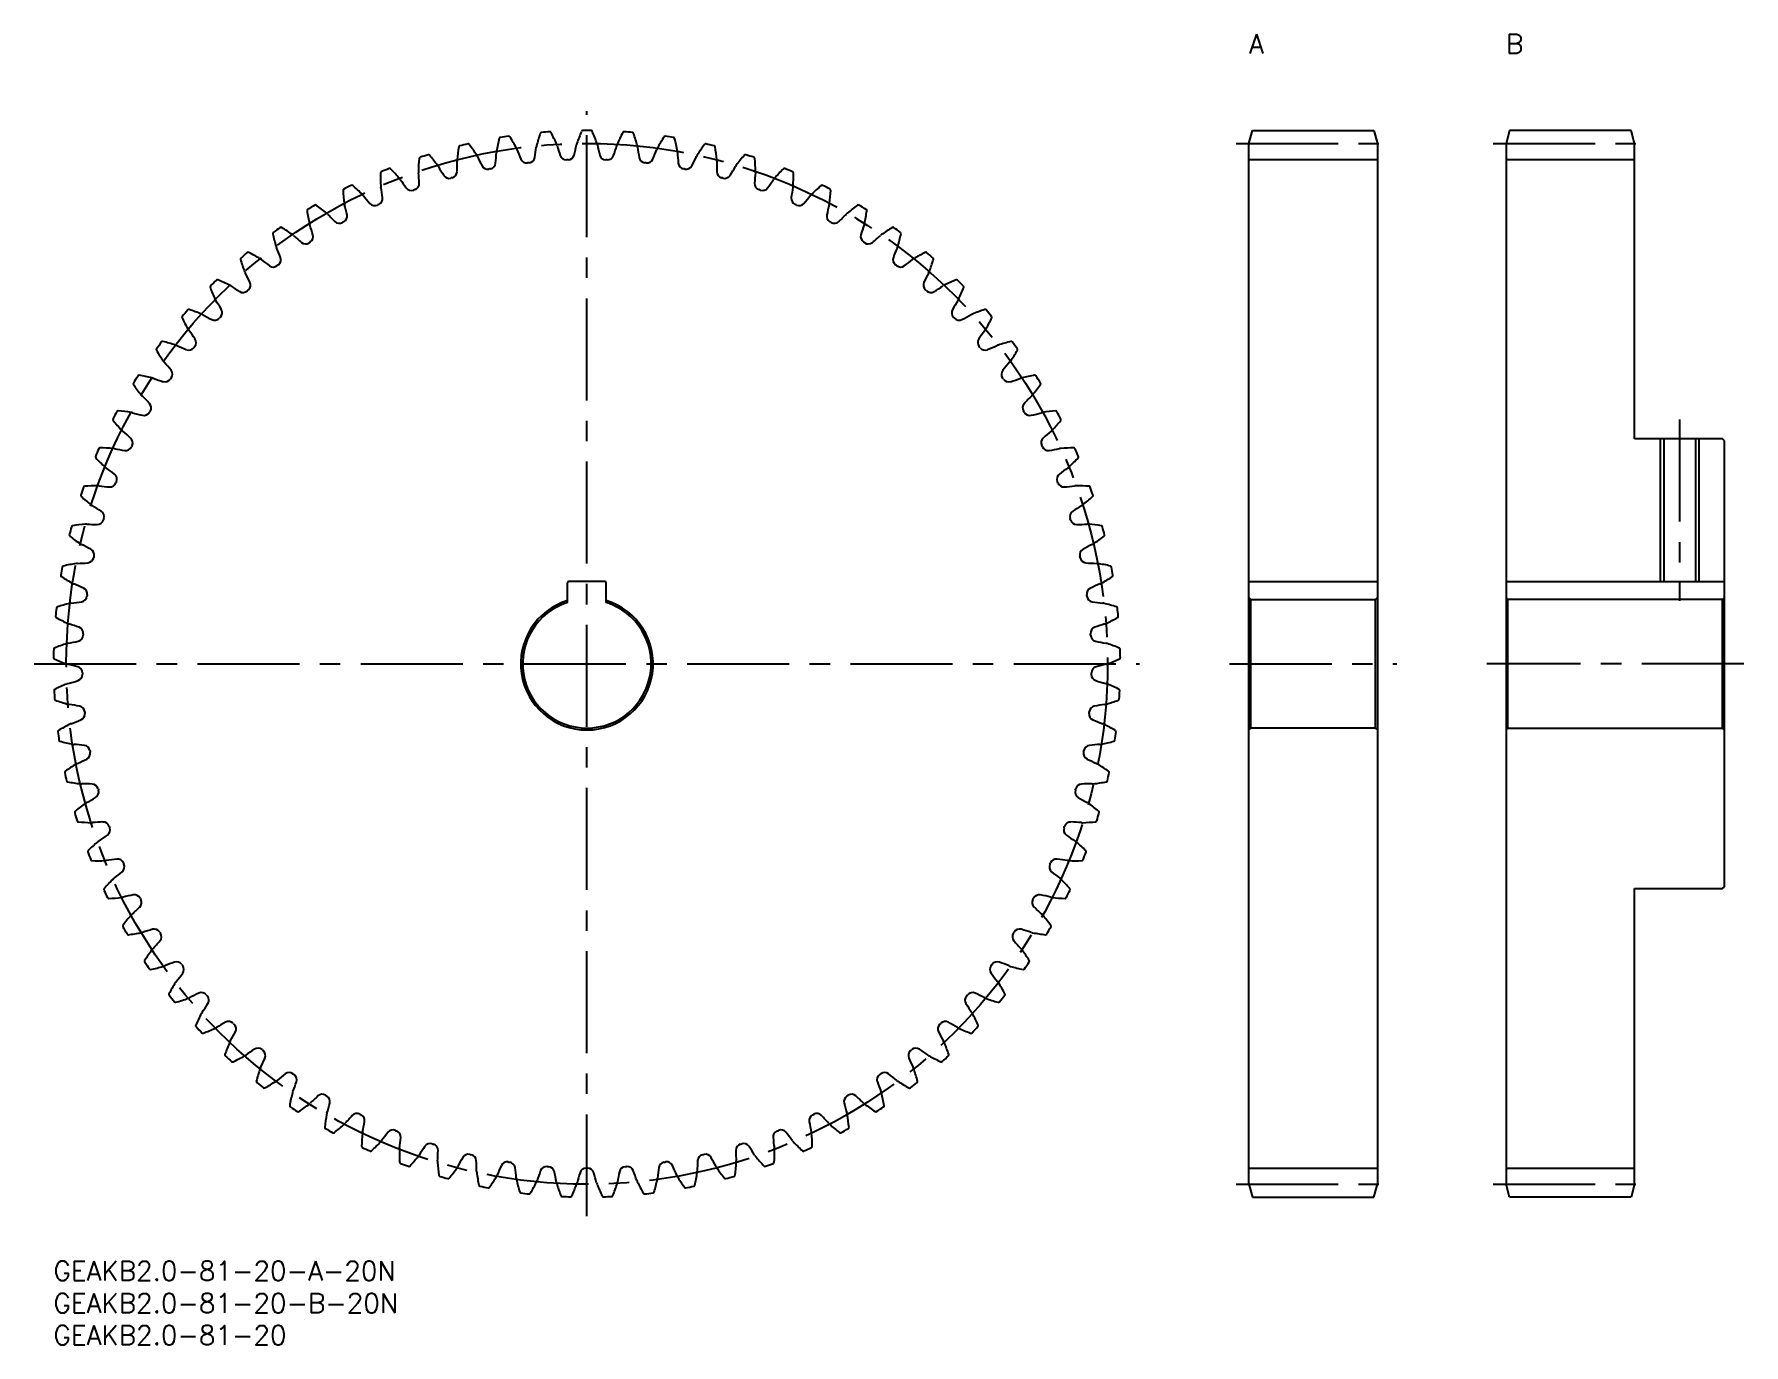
# Model space of a CAD drawing. Extents: x -3 to 263, y -13 to 191.
import ezdxf

# ---------------------------------------------------------------- set-up
doc = ezdxf.new("R2010")
doc.units = 0
doc.header["$LTSCALE"] = 0.5
doc.linetypes.add('CENTER', pattern=[50.8, 31.75, -6.35, 6.35, -6.35])
for name, color, linetype in [('MSM_CENTER', 1, 'CENTER'), ('MSM_CONTINUOUS', 7, 'CONTINUOUS'), ('MSM_NARROW', 5, 'CONTINUOUS'), ('MSM_PART_NUMBER', 7, 'CONTINUOUS')]:
    doc.layers.add(name, color=color, linetype=linetype)
doc.styles.get("Standard").update_dxf_attribs({"font": 'txt.shx', "height": 3, "bigfont": 'bigfont.shx'})

# ---------------------------------------------------------------- blocks, each defined once
blk = doc.blocks.new('*U3')
at = {"layer": 'MSM_PART_NUMBER'}
blk.add_text('GEAKB2.0-81-20-A-20N', height=3, dxfattribs=at).set_placement((0, -3))
blk = doc.blocks.new('*U4')
at = {"layer": 'MSM_PART_NUMBER'}
blk.add_text('GEAKB2.0-81-20-B-20N', height=3, dxfattribs=at).set_placement((0, -8))
blk = doc.blocks.new('*U5')
at = {"layer": 'MSM_PART_NUMBER'}
blk.add_text('GEAKB2.0-81-20', height=3, dxfattribs=at).set_placement((0, -13))
blk = doc.blocks.new('*U6')
at = {"layer": 'MSM_PART_NUMBER'}
blk.add_text('A', height=3, dxfattribs=at).set_placement((186, 188))
blk = doc.blocks.new('*U7')
at = {"layer": 'MSM_PART_NUMBER'}
blk.add_text('B', height=3, dxfattribs=at).set_placement((226, 188))

msp = doc.modelspace()

# ---------------------------------------------------------------- linework, layer by layer
at = {"layer": 'MSM_CENTER'}
for p, q in [((83, 7), (83, 179)), ((184, 174), (208, 174)), ((224, 174), (248, 174)), ((253, 131), (253, 102.8)), ((-3, 93), (169, 93)), ((183, 93), (209, 93)), ((263, 93), (223, 93)), ((184, 12), (208, 12)), ((224, 12), (248, 12))]:
    msp.add_line(p, q, dxfattribs=at)
msp.add_circle((83, 93), 81, dxfattribs=at)
at = {"layer": 'MSM_CONTINUOUS'}
for p, q in [((186, 174), (186.54, 176)), ((186.54, 176), (205.46, 176)), ((205.46, 176), (206, 174)), ((226.54, 176), (226, 174)), ((245.46, 176), (226.54, 176)), ((246, 174), (245.46, 176)), ((186, 12), (186, 174)), ((206, 174), (206, 12)), ((226, 174), (226, 12)), ((246, 128), (246, 174)), ((186, 171.5), (206, 171.5)), ((226, 171.5), (246, 171.5)), ((259.7, 128), (246, 128)), ((250.54, 128), (250.54, 105.8)), ((255.46, 128), (255.46, 105.8)), ((260, 127.7), (259.7, 128)), ((260, 58.3), (260, 127.7)), ((80, 102.54), (80, 105.6)), ((85.8, 105.8), (80.2, 105.8)), ((86, 102.54), (86, 105.6)), ((186, 105.8), (206, 105.8)), ((226, 105.8), (260, 105.8)), ((186.3, 103), (186, 103.3)), ((186.3, 103), (205.7, 103)), ((186.3, 83), (186.3, 103)), ((206, 103.3), (205.7, 103)), ((205.7, 83), (205.7, 103)), ((226, 103.3), (226.3, 103)), ((226.3, 83), (226.3, 103)), ((259.7, 103), (226.3, 103)), ((259.7, 103), (260, 103.3)), ((259.7, 83), (259.7, 103)), ((186, 82.7), (186.3, 83)), ((205.7, 83), (186.3, 83)), ((205.7, 83), (206, 82.7)), ((226.3, 83), (226, 82.7)), ((226.3, 83), (259.7, 83)), ((260, 82.7), (259.7, 83)), ((246, 58), (259.7, 58)), ((246, 12), (246, 58)), ((259.7, 58), (260, 58.3)), ((186, 14.5), (206, 14.5)), ((226, 14.5), (246, 14.5)), ((186, 12), (186.54, 10)), ((205.46, 10), (206, 12)), ((226.54, 10), (226, 12)), ((246, 12), (245.46, 10)), ((186.54, 10), (205.46, 10)), ((245.46, 10), (226.54, 10))]:
    msp.add_line(p, q, dxfattribs=at)
for centre, radius, start, end in [((101.3, 166.88), 27, 161.2543, 165.5556), ((75.93, 175.5), 0.2, 94.9007, 161.2543), ((83, 93), 83, 93.9882, 94.9007), ((77.24, 175.6), 0.2, 27.6346, 93.9882), ((53.5, 163.17), 27, 23.3333, 27.6346), ((106.98, 165.24), 27, 156.8098, 161.1111), ((82.34, 175.8), 0.2, 90.4562, 156.8098), ((83, 93), 83, 89.5438, 90.4562), ((83.66, 175.8), 0.2, 23.1902, 89.5438), ((59.02, 165.24), 27, 18.8889, 23.1902), ((112.5, 163.17), 27, 152.3654, 156.6667), ((88.76, 175.6), 0.2, 86.0113, 152.3654), ((83, 93), 83, 85.0993, 86.0118), ((90.07, 175.5), 0.2, 18.7457, 85.0993), ((64.7, 166.88), 27, 14.4444, 18.7457), ((89.67, 168.83), 27, 170.1432, 174.4444), ((63.26, 173.41), 0.2, 103.7901, 170.1432), ((83, 93), 83, 102.8771, 103.7896), ((64.55, 173.72), 0.2, 36.5235, 102.8771), ((43.01, 157.77), 27, 32.2222, 36.5235), ((95.52, 168.08), 27, 165.6987, 170), ((69.55, 174.7), 0.2, 99.3456, 165.6987), ((83, 93), 83, 98.4326, 99.3451), ((70.86, 174.9), 0.2, 32.0792, 98.4326), ((48.15, 160.67), 27, 27.7778, 32.0791), ((70.57, 172.48), 1.66, 20.5838, 27.7778), ((102.45, 184.46), 32.4, 200.5856, 203.475), ((42.98, 177.51), 32.4, 349.8583, 352.7478), ((76.77, 173.21), 1.66, 165.5556, 172.7496), ((76.77, 173.21), 1.66, 16.1393, 23.3333), ((109.48, 182.67), 32.4, 196.1411, 199.0305), ((49.65, 180.35), 32.4, 345.4139, 348.3033), ((83, 173.45), 1.66, 161.1111, 168.3051), ((83, 173.45), 1.66, 11.6949, 18.8889), ((116.35, 180.35), 32.4, 191.6967, 194.5861), ((56.52, 182.67), 32.4, 340.9695, 343.8589), ((89.23, 173.21), 1.66, 156.6667, 163.8607), ((89.23, 173.21), 1.66, 7.2504, 14.4444), ((123.02, 177.51), 32.4, 187.2522, 190.1417), ((63.55, 184.46), 32.4, 336.525, 339.4144), ((95.43, 172.48), 1.66, 152.2222, 159.4162), ((117.85, 160.67), 27, 147.9209, 152.2222), ((95.14, 174.9), 0.2, 81.5669, 147.9209), ((83, 93), 83, 80.6549, 81.5674), ((96.45, 174.7), 0.2, 14.3013, 80.6549), ((70.48, 168.08), 27, 10, 14.3013), ((122.99, 157.77), 27, 143.4765, 147.7778), ((101.45, 173.72), 0.2, 77.1229, 143.4765), ((83, 93), 83, 76.2104, 77.1229), ((102.74, 173.41), 0.2, 9.8568, 76.2104), ((76.33, 168.83), 27, 5.5556, 9.8568), ((83.77, 169.11), 27, 174.5876, 178.8889), ((57.09, 171.64), 0.2, 108.2345, 174.5876), ((83, 93), 83, 107.3215, 108.234), ((58.35, 172.04), 0.2, 40.968, 107.3215), ((38.11, 154.47), 27, 36.6667, 40.968), ((58.44, 169.61), 1.66, 29.4727, 36.6667), ((88.09, 186.36), 32.4, 209.4744, 212.3639), ((64.45, 171.28), 1.66, 174.4444, 181.6385), ((30.4, 170.31), 32.4, 358.7472, 1.6367), ((64.45, 171.28), 1.66, 25.0282, 32.2222), ((95.31, 185.69), 32.4, 205.03, 207.9194), ((67.56, 170.99), 1, 207.9194, 281.1961), ((67.8, 171.03), 1, 281.0262, 354.3028), ((36.55, 174.15), 32.4, 354.3028, 357.1922), ((70.57, 172.48), 1.66, 170, 177.194), ((73.65, 171.95), 1, 203.475, 276.7516), ((83, 93), 78.5, 96.5817, 96.7516), ((73.89, 171.98), 1, 276.5817, 349.8583), ((79.8, 172.44), 1, 199.0305, 272.3072), ((83, 93), 78.5, 92.1373, 92.3072), ((80.04, 172.44), 1, 272.1373, 345.4139), ((85.96, 172.44), 1, 194.5861, 267.8627), ((83, 93), 78.5, 87.6928, 87.8627), ((86.2, 172.44), 1, 267.6928, 340.9695), ((92.11, 171.98), 1, 190.1417, 263.4183), ((83, 93), 78.5, 83.2484, 83.4183), ((92.35, 171.95), 1, 263.2483, 336.525), ((95.43, 172.48), 1.66, 2.806, 10), ((129.45, 174.15), 32.4, 182.8078, 185.6972), ((98.2, 171.03), 1, 185.6972, 258.9738), ((98.44, 170.99), 1, 258.8039, 332.0806), ((70.69, 185.69), 32.4, 332.0806, 334.97), ((101.55, 171.28), 1.66, 147.7778, 154.9718), ((101.55, 171.28), 1.66, 358.3615, 5.5556), ((135.6, 170.31), 32.4, 178.3633, 181.2528), ((77.91, 186.36), 32.4, 327.6361, 330.5256), ((107.56, 169.61), 1.66, 143.3333, 150.5273), ((127.89, 154.47), 27, 139.032, 143.3333), ((107.65, 172.04), 0.2, 72.678, 139.032), ((83, 93), 83, 71.766, 72.6785), ((108.91, 171.64), 0.2, 5.4124, 71.766), ((82.23, 169.11), 27, 1.1111, 5.4124), ((77.87, 168.95), 27, 179.032, 183.3333), ((51.08, 169.4), 0.2, 112.6789, 179.032), ((83, 93), 83, 111.766, 112.6785), ((52.3, 169.9), 0.2, 45.4124, 111.766), ((33.48, 150.81), 27, 41.1111, 45.4124), ((52.57, 167.47), 1.66, 33.9171, 41.1111), ((80.84, 186.48), 32.4, 213.9189, 216.8083), ((55.92, 167.75), 1, 289.915, 3.1917), ((58.44, 169.61), 1.66, 178.8889, 186.0829), ((24.57, 166), 32.4, 3.1917, 6.0811), ((61.57, 169.56), 1, 212.3639, 285.6405), ((83, 93), 78.5, 105.4706, 105.6405), ((61.79, 169.62), 1, 285.4706, 358.7472), ((83, 93), 78.5, 101.0262, 101.1961), ((83, 93), 78.5, 78.8039, 78.9738), ((104.21, 169.62), 1, 181.2528, 254.5294), ((83, 93), 78.5, 74.3595, 74.5294), ((104.43, 169.56), 1, 254.3594, 327.6361), ((141.43, 166), 32.4, 173.9189, 176.8083), ((110.08, 167.75), 1, 176.8083, 250.085), ((107.56, 169.61), 1.66, 353.9171, 1.1111), ((85.16, 186.48), 32.4, 323.1917, 326.0811), ((113.43, 167.47), 1.66, 138.8889, 146.0829), ((132.52, 150.81), 27, 134.5876, 138.8889), ((113.7, 169.9), 0.2, 68.234, 134.5876), ((83, 93), 83, 67.3215, 68.234), ((114.92, 169.4), 0.2, 0.968, 67.3215), ((88.13, 168.95), 27, 356.6667, 0.968), ((45.25, 166.69), 0.2, 117.1234, 183.4765), ((72, 168.32), 27, 183.4765, 187.7778), ((83, 93), 83, 116.2104, 117.1229), ((46.43, 167.29), 0.2, 49.8568, 116.2104), ((29.15, 146.8), 27, 45.5556, 49.8568), ((46.9, 164.89), 1.66, 38.3615, 45.5556), ((73.6, 186.03), 32.4, 218.3633, 221.2528), ((50.21, 165.42), 1, 294.3595, 7.6361), ((52.57, 167.47), 1.66, 183.3333, 190.5273), ((19.09, 161.25), 32.4, 7.6361, 10.5256), ((55.7, 167.67), 1, 216.8083, 290.085), ((83, 93), 78.5, 109.915, 110.085), ((83, 93), 78.5, 69.915, 70.085), ((110.3, 167.67), 1, 249.915, 323.1917), ((115.79, 165.42), 1, 172.3639, 245.6405), ((146.91, 161.25), 32.4, 169.4744, 172.3639), ((113.43, 167.47), 1.66, 349.4727, 356.6667), ((92.4, 186.03), 32.4, 318.7472, 321.6367), ((119.1, 164.89), 1.66, 134.4444, 141.6385), ((136.85, 146.8), 27, 130.1432, 134.4444), ((119.57, 167.29), 0.2, 63.7901, 130.1432), ((83, 93), 83, 62.8771, 63.7896), ((94, 168.32), 27, 352.2222, 356.5235), ((120.75, 166.69), 0.2, 356.5235, 62.8771), ((39.65, 163.55), 0.2, 121.5674, 187.9209), ((66.2, 167.24), 27, 187.9209, 192.2222), ((83, 93), 83, 120.6549, 121.5674), ((40.78, 164.23), 0.2, 54.3013, 120.6549), ((25.14, 142.46), 27, 50, 54.3013), ((41.43, 161.88), 1.66, 42.806, 50), ((66.42, 185.02), 32.4, 222.8078, 225.6972), ((44.7, 162.66), 1, 298.8039, 12.0806), ((46.9, 164.89), 1.66, 187.7778, 194.9718), ((13.99, 156.09), 32.4, 12.0806, 14.97), ((49.99, 165.32), 1, 221.2528, 294.5294), ((83, 93), 78.5, 114.3595, 114.5294), ((83, 93), 78.5, 65.4706, 65.6405), ((116.01, 165.32), 1, 245.4706, 318.7472), ((121.3, 162.66), 1, 167.9194, 241.1961), ((152.01, 156.09), 32.4, 165.03, 167.9194), ((119.1, 164.89), 1.66, 345.0282, 352.2222), ((99.58, 185.02), 32.4, 314.3028, 317.1922), ((124.57, 161.88), 1.66, 130, 137.194), ((140.86, 142.46), 27, 125.6987, 130), ((125.22, 164.23), 0.2, 59.3451, 125.6987), ((83, 93), 83, 58.4326, 59.3451), ((99.8, 167.24), 27, 347.7778, 352.0791), ((126.35, 163.55), 0.2, 352.0791, 58.4326), ((34.32, 159.98), 0.2, 126.0118, 192.3654), ((60.5, 165.72), 27, 192.3654, 196.6667), ((83, 93), 83, 125.0993, 126.0118), ((35.39, 160.74), 0.2, 58.7457, 125.0993), ((21.49, 137.83), 27, 54.4444, 58.7457), ((36.22, 158.45), 1.66, 47.2504, 54.4444), ((59.34, 183.46), 32.4, 227.2522, 230.1417), ((41.43, 161.88), 1.66, 192.2222, 199.4162), ((9.31, 150.55), 32.4, 16.525, 19.4144), ((39.41, 159.49), 1, 303.2484, 16.525), ((44.49, 162.55), 1, 225.6972, 298.9738), ((83, 93), 78.5, 118.8039, 118.9738), ((83, 93), 78.5, 61.0262, 61.1961), ((121.51, 162.55), 1, 241.0261, 314.3028), ((126.59, 159.49), 1, 163.475, 236.7516), ((156.69, 150.55), 32.4, 160.5856, 163.475), ((124.57, 161.88), 1.66, 340.5838, 347.7778), ((106.66, 183.46), 32.4, 309.8583, 312.7478), ((129.78, 158.45), 1.66, 125.5556, 132.7496), ((144.51, 137.83), 27, 121.2543, 125.5556), ((130.61, 160.74), 0.2, 54.9007, 121.2543), ((83, 93), 83, 53.9882, 54.9007), ((105.5, 165.72), 27, 343.3333, 347.6346), ((131.68, 159.98), 0.2, 347.6346, 53.9882), ((83, 93), 83, 129.5438, 130.4563), ((30.28, 156.85), 0.2, 63.1902, 129.5438), ((18.2, 132.93), 27, 58.8889, 63.1902), ((36.22, 158.45), 1.66, 196.6667, 203.8607), ((5.07, 144.67), 32.4, 20.9695, 23.8589), ((39.22, 159.36), 1, 230.1417, 303.4183), ((83, 93), 78.5, 123.2484, 123.4183), ((83, 93), 78.5, 56.5817, 56.7516), ((126.78, 159.36), 1, 236.5817, 309.8583), ((160.93, 144.67), 32.4, 156.1411, 159.0305), ((129.78, 158.45), 1.66, 336.1393, 343.3333), ((147.8, 132.93), 27, 116.8098, 121.1111), ((135.72, 156.85), 0.2, 50.4562, 116.8098), ((83, 93), 83, 49.5438, 50.4562), ((29.27, 156), 0.2, 130.4567, 196.8098), ((54.93, 163.75), 27, 196.8098, 201.1111), ((31.29, 154.63), 1.66, 51.6949, 58.8889), ((52.4, 181.35), 32.4, 231.6967, 234.5861), ((34.21, 155.76), 1, 234.5861, 307.8627), ((83, 93), 78.5, 127.6928, 127.8627), ((34.39, 155.91), 1, 307.6928, 20.9695), ((131.61, 155.91), 1, 159.0305, 232.3072), ((83, 93), 78.5, 52.1373, 52.3072), ((131.79, 155.76), 1, 232.1372, 305.4139), ((113.6, 181.35), 32.4, 305.4139, 308.3033), ((134.71, 154.63), 1.66, 121.1111, 128.3051), ((111.07, 163.75), 27, 338.8889, 343.1902), ((136.73, 156), 0.2, 343.1902, 49.5438), ((24.55, 151.65), 0.2, 134.9012, 201.2543), ((83, 93), 83, 133.9882, 134.9007), ((25.49, 152.57), 0.2, 67.6346, 133.9882), ((15.3, 127.79), 27, 63.3333, 67.6346), ((26.67, 150.43), 1.66, 56.1393, 63.3333), ((45.65, 178.72), 32.4, 236.1411, 239.0305), ((31.29, 154.63), 1.66, 201.1111, 208.3051), ((1.3, 138.48), 32.4, 25.4139, 28.3033), ((29.66, 151.95), 1, 312.1373, 25.4139), ((136.34, 151.95), 1, 154.5861, 227.8627), ((164.7, 138.48), 32.4, 151.6967, 154.5861), ((134.71, 154.63), 1.66, 331.6949, 338.8889), ((120.35, 178.72), 32.4, 300.9695, 303.8589), ((139.33, 150.43), 1.66, 116.6667, 123.8607), ((150.7, 127.79), 27, 112.3654, 116.6667), ((140.51, 152.57), 0.2, 46.0113, 112.3654), ((83, 93), 83, 45.0993, 46.0118), ((141.45, 151.65), 0.2, 338.7457, 45.0993), ((49.53, 161.37), 27, 201.2543, 205.5556), ((26.67, 150.43), 1.66, 205.5556, 212.7496), ((-1.98, 132.01), 32.4, 29.8583, 32.7478), ((29.49, 151.79), 1, 239.0305, 312.3072), ((83, 93), 78.5, 132.1373, 132.3072), ((83, 93), 78.5, 47.6928, 47.8627), ((136.51, 151.79), 1, 227.6928, 300.9695), ((167.98, 132.01), 32.4, 147.2522, 150.1417), ((139.33, 150.43), 1.66, 327.2504, 334.4444), ((116.47, 161.37), 27, 334.4444, 338.7457), ((20.18, 146.94), 0.2, 139.3456, 205.6987), ((44.33, 158.57), 27, 205.6987, 210), ((83, 93), 83, 138.4326, 139.3451), ((21.05, 147.94), 0.2, 72.0791, 138.4326), ((12.8, 122.44), 27, 67.7778, 72.0791), ((22.39, 145.9), 1.66, 60.5838, 67.7778), ((39.12, 175.57), 32.4, 240.5856, 243.475), ((25.09, 147.47), 1, 243.475, 316.7516), ((83, 93), 78.5, 136.5817, 136.7516), ((25.25, 147.64), 1, 316.5817, 29.8583), ((140.75, 147.64), 1, 150.1417, 223.4183), ((83, 93), 78.5, 43.2484, 43.4183), ((140.91, 147.47), 1, 223.2483, 296.525), ((126.88, 175.57), 32.4, 296.525, 299.4144), ((143.61, 145.9), 1.66, 112.2222, 119.4162), ((153.2, 122.44), 27, 107.9209, 112.2222), ((144.95, 147.94), 0.2, 41.5674, 107.9209), ((121.67, 158.57), 27, 330, 334.3013), ((83, 93), 83, 40.6549, 41.5674), ((145.82, 146.94), 0.2, 334.3013, 40.6549), ((22.39, 145.9), 1.66, 210, 217.194), ((-4.74, 125.31), 32.4, 34.3028, 37.1922), ((170.74, 125.31), 32.4, 142.8078, 145.6972), ((143.61, 145.9), 1.66, 322.806, 330), ((16.19, 141.91), 0.2, 143.7891, 210.1432), ((39.37, 155.37), 27, 210.1432, 214.4444), ((83, 93), 83, 142.8771, 143.7896), ((16.98, 142.97), 0.2, 76.5235, 142.8771), ((10.73, 116.91), 27, 72.2222, 76.5235), ((18.47, 141.04), 1.66, 65.0282, 72.2222), ((32.85, 171.92), 32.4, 245.03, 247.9194), ((21.05, 142.82), 1, 247.9194, 321.1961), ((83, 93), 78.5, 141.0262, 141.1961), ((21.19, 143), 1, 321.0261, 34.3028), ((144.81, 143), 1, 145.6972, 218.9738), ((83, 93), 78.5, 38.8039, 38.9738), ((144.95, 142.82), 1, 218.8039, 292.0806), ((133.15, 171.92), 32.4, 292.0806, 294.97), ((147.53, 141.04), 1.66, 107.7778, 114.9718), ((155.27, 116.91), 27, 103.4765, 107.7778), ((126.63, 155.37), 27, 325.5556, 329.8568), ((149.02, 142.97), 0.2, 37.1229, 103.4765), ((83, 93), 83, 36.2104, 37.1229), ((149.81, 141.91), 0.2, 329.8568, 36.2104), ((18.47, 141.04), 1.66, 214.4444, 221.6385), ((-6.98, 118.41), 32.4, 38.7472, 41.6367), ((17.51, 138.06), 1, 325.4706, 38.7472), ((148.49, 138.06), 1, 141.2528, 214.5295), ((172.98, 118.41), 32.4, 138.3633, 141.2528), ((147.53, 141.04), 1.66, 318.3615, 325.5556), ((12.6, 136.59), 0.2, 148.2336, 214.5876), ((83, 93), 83, 147.3215, 148.234), ((34.67, 151.8), 27, 214.5876, 218.8889), ((13.31, 137.71), 0.2, 80.968, 147.3215), ((9.1, 111.24), 27, 76.6667, 80.968), ((14.94, 135.89), 1.66, 69.4727, 76.6667), ((26.89, 167.79), 32.4, 249.4744, 252.3639), ((17.37, 137.87), 1, 252.3639, 325.6405), ((83, 93), 78.5, 145.4706, 145.6405), ((83, 93), 78.5, 34.3595, 34.5294), ((148.63, 137.87), 1, 214.3595, 287.6361), ((139.11, 167.79), 32.4, 287.6361, 290.5256), ((151.06, 135.89), 1.66, 103.3333, 110.5273), ((156.9, 111.24), 27, 99.032, 103.3333), ((131.33, 151.8), 27, 321.1111, 325.4124), ((152.69, 137.71), 0.2, 32.6785, 99.032), ((83, 93), 83, 31.766, 32.6785), ((153.4, 136.59), 0.2, 325.4124, 31.766), ((14.94, 135.89), 1.66, 218.8889, 226.0829), ((-8.68, 111.36), 32.4, 43.1917, 46.0811), ((14.21, 132.85), 1, 329.915, 43.1917), ((151.79, 132.85), 1, 136.8083, 210.085), ((174.68, 111.36), 32.4, 133.9189, 136.8083), ((151.06, 135.89), 1.66, 313.9171, 321.1111), ((9.44, 131), 0.2, 152.6785, 219.032), ((83, 93), 83, 151.766, 152.6785), ((30.25, 147.88), 27, 219.032, 223.3333), ((10.05, 132.17), 0.2, 85.4124, 151.766), ((7.91, 105.46), 27, 81.1111, 85.4124), ((11.82, 130.49), 1.66, 73.9171, 81.1111), ((21.26, 163.22), 32.4, 253.9189, 256.8083), ((14.09, 132.65), 1, 256.8083, 330.085), ((83, 93), 78.5, 149.915, 150.085), ((83, 93), 78.5, 29.915, 30.085), ((151.91, 132.65), 1, 209.915, 283.1917), ((144.74, 163.22), 32.4, 283.1917, 286.0811), ((154.18, 130.49), 1.66, 98.8889, 106.0829), ((158.09, 105.46), 27, 94.5876, 98.8889), ((135.75, 147.88), 27, 316.6667, 320.968), ((155.95, 132.17), 0.2, 28.234, 94.5876), ((83, 93), 83, 27.3215, 28.234), ((156.56, 131), 0.2, 320.968, 27.3215), ((11.82, 130.49), 1.66, 223.3333, 230.5273), ((-9.83, 104.2), 32.4, 47.6361, 50.5256), ((11.33, 127.4), 1, 334.3595, 47.6361), ((154.67, 127.4), 1, 132.3639, 205.6406), ((175.83, 104.2), 32.4, 129.4744, 132.3639), ((154.18, 130.49), 1.66, 309.4727, 316.6667), ((6.71, 125.19), 0.2, 157.1224, 223.4765), ((83, 93), 83, 156.2104, 157.1229), ((26.16, 143.63), 27, 223.4765, 227.7778), ((7.24, 126.4), 0.2, 89.8568, 156.2104), ((7.17, 99.6), 27, 85.5556, 89.8568), ((9.13, 124.86), 1.66, 78.3615, 85.5556), ((16, 158.22), 32.4, 258.3633, 261.2528), ((11.23, 127.19), 1, 261.2528, 334.5294), ((83, 93), 78.5, 154.3595, 154.5294), ((83, 93), 78.5, 25.4706, 25.6405), ((154.77, 127.19), 1, 205.4706, 278.7472), ((150, 158.22), 32.4, 278.7472, 281.6367), ((156.87, 124.86), 1.66, 94.4444, 101.6385), ((158.83, 99.6), 27, 90.1432, 94.4444), ((139.84, 143.63), 27, 312.2222, 316.5235), ((158.76, 126.4), 0.2, 23.7896, 90.1432), ((83, 93), 83, 22.8771, 23.7896), ((159.29, 125.19), 0.2, 316.5235, 22.8771), ((9.13, 124.86), 1.66, 227.7778, 234.9718), ((-10.42, 96.97), 32.4, 52.0806, 54.97), ((8.88, 121.74), 1, 338.8039, 52.0806), ((157.12, 121.74), 1, 127.9194, 201.1961), ((176.42, 96.97), 32.4, 125.03, 127.9194), ((156.87, 124.86), 1.66, 305.0282, 312.2222), ((83, 93), 83, 160.6549, 161.5674), ((4.87, 120.43), 0.2, 94.3013, 160.6549), ((6.88, 93.7), 27, 90, 94.3013), ((6.88, 119.04), 1.66, 82.806, 90), ((11.15, 152.84), 32.4, 262.8078, 265.6972), ((8.79, 121.52), 1, 265.6972, 338.9738), ((83, 93), 78.5, 158.8039, 158.9738), ((83, 93), 78.5, 21.0262, 21.1961), ((157.21, 121.52), 1, 201.0261, 274.3028), ((154.85, 152.84), 32.4, 274.3028, 277.1922), ((159.12, 119.04), 1.66, 90, 97.194), ((159.12, 93.7), 27, 85.6987, 90), ((161.13, 120.43), 0.2, 19.3451, 85.6987), ((83, 93), 83, 18.4326, 19.3451), ((4.45, 119.18), 0.2, 161.5674, 227.9209), ((22.41, 139.07), 27, 227.9209, 232.2222), ((6.88, 119.04), 1.66, 232.2222, 239.4162), ((-10.45, 89.72), 32.4, 56.525, 59.4144), ((176.45, 89.72), 32.4, 120.5856, 123.475), ((159.12, 119.04), 1.66, 300.5838, 307.7778), ((143.59, 139.07), 27, 307.7778, 312.0791), ((161.55, 119.18), 0.2, 312.0791, 18.4326), ((2.98, 114.29), 0.2, 98.7457, 165.0993), ((7.06, 87.8), 27, 94.4444, 98.7457), ((5.1, 113.07), 1.66, 87.2504, 94.4444), ((6.73, 147.09), 32.4, 267.2522, 270.1417), ((6.81, 115.69), 1, 270.1417, 343.4183), ((6.87, 115.91), 1, 343.2484, 56.525), ((83, 93), 78.5, 163.2484, 163.4183), ((159.13, 115.91), 1, 123.475, 196.7517), ((83, 93), 78.5, 16.5817, 16.7516), ((159.19, 115.69), 1, 196.5817, 269.8583), ((159.27, 147.09), 32.4, 269.8583, 272.7478), ((160.9, 113.07), 1.66, 85.5556, 92.7496), ((158.94, 87.8), 27, 81.2543, 85.5556), ((163.02, 114.29), 0.2, 14.9002, 81.2543), ((83, 93), 83, 165.0993, 166.0118), ((2.66, 113.01), 0.2, 166.0118, 232.3654), ((19.02, 134.24), 27, 232.3654, 236.6667), ((146.98, 134.24), 27, 303.3333, 307.6346), ((83, 93), 83, 13.9882, 14.9007), ((163.34, 113.01), 0.2, 307.6346, 13.9882), ((5.1, 113.07), 1.66, 236.6667, 243.8607), ((-9.91, 82.49), 32.4, 60.9695, 63.8589), ((5.28, 109.72), 1, 274.5861, 347.8627), ((5.33, 109.95), 1, 347.6928, 60.9695), ((83, 93), 78.5, 167.6928, 167.8627), ((160.67, 109.95), 1, 119.0305, 192.3073), ((83, 93), 78.5, 12.1373, 12.3072), ((160.72, 109.72), 1, 192.1372, 265.4139), ((175.91, 82.49), 32.4, 116.1411, 119.0305), ((160.9, 113.07), 1.66, 296.1393, 303.3333), ((83, 93), 83, 169.5438, 170.4562), ((1.35, 106.73), 0.2, 170.4558, 236.8098), ((16.02, 129.16), 27, 236.8098, 241.1111), ((1.57, 108.03), 0.2, 103.1902, 169.5438), ((7.69, 81.93), 27, 98.8889, 103.1902), ((3.77, 106.97), 1.66, 91.6949, 98.8889), ((2.77, 141.01), 32.4, 271.6967, 274.5861), ((163.23, 141.01), 32.4, 265.4139, 268.3033), ((162.23, 106.97), 1.66, 81.1111, 88.3051), ((158.31, 81.93), 27, 76.8098, 81.1111), ((149.98, 129.16), 27, 298.8889, 303.1902), ((164.43, 108.03), 0.2, 10.4562, 76.8098), ((83, 93), 83, 9.5438, 10.4562), ((164.65, 106.73), 0.2, 303.1902, 9.5438), ((3.77, 106.97), 1.66, 241.1111, 248.3051), ((-8.82, 75.32), 32.4, 65.4139, 68.3033), ((4.25, 103.88), 1, 352.1372, 65.4139), ((80.2, 105.6), 0.2, 90, 180), ((85.8, 105.6), 0.2, 0, 90), ((161.75, 103.88), 1, 114.5861, 187.8628), ((174.82, 75.32), 32.4, 111.6967, 114.5861), ((162.23, 106.97), 1.66, 291.6949, 298.8889), ((83, 93), 83, 173.9882, 174.9007), ((0.66, 101.67), 0.2, 107.6346, 173.9882), ((8.77, 76.13), 27, 103.3333, 107.6346), ((2.93, 100.79), 1.66, 96.1393, 103.3333), ((-0.71, 134.65), 32.4, 276.1411, 279.0305), ((4.22, 103.64), 1, 279.0305, 352.3072), ((83, 93), 78.5, 172.1373, 172.3072), ((83, 93), 10.3, 106.9335, 73.0665), ((83, 93), 10, 107.4576, 72.5424), ((83, 93), 78.5, 7.6928, 7.8627), ((161.78, 103.64), 1, 187.6928, 260.9695), ((166.71, 134.65), 32.4, 260.9695, 263.8589), ((163.07, 100.79), 1.66, 76.6667, 83.8607), ((157.23, 76.13), 27, 72.3654, 76.6667), ((165.34, 101.67), 0.2, 6.0113, 72.3654), ((83, 93), 83, 5.0993, 6.0118), ((0.53, 100.36), 0.2, 174.9002, 241.2543), ((13.42, 123.86), 27, 241.2543, 245.5556), ((2.93, 100.79), 1.66, 245.5556, 252.7496), ((-7.17, 68.26), 32.4, 69.8583, 72.7478), ((3.64, 97.74), 1, 356.5817, 69.8583), ((162.36, 97.74), 1, 110.1417, 183.4184), ((173.17, 68.26), 32.4, 107.2522, 110.1417), ((163.07, 100.79), 1.66, 287.2504, 294.4444), ((152.58, 123.86), 27, 294.4444, 298.7457), ((165.47, 100.36), 0.2, 298.7457, 5.0993), ((10.3, 70.43), 27, 107.7778, 112.0791), ((2.57, 94.56), 1.66, 100.5838, 107.7778), ((-3.69, 128.04), 32.4, 280.5856, 283.475), ((3.63, 97.5), 1, 283.475, 356.7516), ((83, 93), 78.5, 176.5817, 176.7516), ((83, 93), 78.5, 3.2484, 3.4183), ((162.37, 97.5), 1, 183.2483, 256.525), ((169.69, 128.04), 32.4, 256.525, 259.4144), ((163.43, 94.56), 1.66, 72.2222, 79.4162), ((155.7, 70.43), 27, 67.9209, 72.2222), ((83, 93), 83, 178.4326, 179.3451), ((0.21, 93.95), 0.2, 179.3447, 245.6987), ((0.23, 95.26), 0.2, 112.0791, 178.4326), ((11.23, 118.37), 27, 245.6987, 250), ((154.77, 118.37), 27, 290, 294.3013), ((165.77, 95.26), 0.2, 1.5669, 67.9209), ((165.79, 93.95), 0.2, 294.3013, 0.6549), ((83, 93), 83, 0.6549, 1.5674), ((2.57, 94.56), 1.66, 250, 257.194), ((-4.98, 61.35), 32.4, 74.3028, 77.1922), ((3.51, 91.58), 1, 1.0261, 74.3028), ((3.52, 91.34), 1, 287.9194, 1.1961), ((83, 93), 78.5, 181.0262, 181.1961), ((83, 93), 78.5, 358.8039, 358.9738), ((162.48, 91.34), 1, 178.8039, 252.0806), ((162.49, 91.58), 1, 105.6972, 178.9739), ((170.98, 61.35), 32.4, 102.8078, 105.6972), ((163.43, 94.56), 1.66, 282.806, 290), ((0.3, 88.84), 0.2, 116.5235, 182.8771), ((83, 93), 83, 182.8771, 183.7896), ((12.27, 64.86), 27, 112.2222, 116.5235), ((2.69, 88.32), 1.66, 105.0282, 112.2222), ((-6.14, 121.22), 32.4, 285.03, 287.9194), ((172.14, 121.22), 32.4, 252.0806, 254.97), ((163.31, 88.32), 1.66, 67.7778, 74.9718), ((153.73, 64.86), 27, 63.4765, 67.7778), ((165.7, 88.84), 0.2, 357.1224, 63.4765), ((83, 93), 83, 356.2104, 357.1229), ((0.38, 87.53), 0.2, 183.7891, 250.1432), ((9.48, 112.73), 27, 250.1432, 254.4444), ((2.69, 88.32), 1.66, 254.4444, 261.6385), ((-2.27, 54.62), 32.4, 78.7472, 81.6367), ((3.86, 85.42), 1, 5.4706, 78.7472), ((3.88, 85.19), 1, 292.3639, 5.6405), ((83, 93), 78.5, 185.4706, 185.6405), ((83, 93), 78.5, 354.3595, 354.5294), ((162.12, 85.19), 1, 174.3595, 247.6361), ((162.14, 85.42), 1, 101.2528, 174.5295), ((168.27, 54.62), 32.4, 98.3633, 101.2528), ((163.31, 88.32), 1.66, 278.3615, 285.5556), ((156.52, 112.73), 27, 285.5556, 289.8568), ((165.62, 87.53), 0.2, 289.8568, 356.2104), ((0.88, 82.45), 0.2, 120.968, 187.3215), ((14.67, 59.47), 27, 116.6667, 120.968), ((3.29, 82.11), 1.66, 109.4727, 116.6667), ((-8.06, 114.22), 32.4, 289.4744, 292.3639), ((174.06, 114.22), 32.4, 247.6361, 250.5256), ((162.71, 82.11), 1.66, 63.3333, 70.5273), ((151.33, 59.47), 27, 59.032, 63.3333), ((165.12, 82.45), 0.2, 352.6785, 59.032), ((83, 93), 83, 187.3215, 188.234), ((1.05, 81.14), 0.2, 188.234, 254.5876), ((8.18, 106.98), 27, 254.5876, 258.8889), ((3.29, 82.11), 1.66, 258.8889, 266.0829), ((0.96, 48.13), 32.4, 83.1917, 86.0811), ((4.69, 79.31), 1, 9.915, 83.1917), ((161.31, 79.31), 1, 96.8083, 170.085), ((165.04, 48.13), 32.4, 93.9189, 96.8083), ((162.71, 82.11), 1.66, 273.9171, 281.1111), ((157.82, 106.98), 27, 281.1111, 285.4124), ((164.95, 81.14), 0.2, 285.4124, 351.766), ((83, 93), 83, 351.766, 352.6785), ((17.47, 54.27), 27, 121.1111, 125.4124), ((4.38, 75.97), 1.66, 113.9171, 121.1111), ((-9.43, 107.1), 32.4, 293.9189, 296.8083), ((4.73, 79.08), 1, 296.8083, 10.085), ((83, 93), 78.5, 189.915, 190.085), ((161.27, 79.08), 1, 169.915, 243.1917), ((83, 93), 78.5, 349.915, 350.085), ((175.43, 107.1), 32.4, 243.1917, 246.0811), ((161.62, 75.97), 1.66, 58.8889, 66.0829), ((148.53, 54.27), 27, 54.5876, 58.8889), ((1.94, 76.12), 0.2, 125.4124, 191.766), ((83, 93), 83, 191.766, 192.6785), ((2.22, 74.83), 0.2, 192.678, 259.032), ((7.32, 101.14), 27, 259.032, 263.3333), ((158.68, 101.14), 27, 276.6667, 280.968), ((163.78, 74.83), 0.2, 280.968, 347.3215), ((83, 93), 83, 347.3215, 348.234), ((164.06, 76.12), 0.2, 348.234, 54.5876), ((4.38, 75.97), 1.66, 263.3333, 270.5273), ((4.69, 41.91), 32.4, 87.6361, 90.5256), ((-10.25, 99.9), 32.4, 298.3633, 301.2528), ((5.98, 73.28), 1, 14.3595, 87.6361), ((6.04, 73.06), 1, 301.2528, 14.5294), ((83, 93), 78.5, 194.3595, 194.5294), ((159.96, 73.06), 1, 165.4706, 238.7472), ((83, 93), 78.5, 345.4706, 345.6405), ((160.02, 73.28), 1, 92.3639, 165.6405), ((176.25, 99.9), 32.4, 238.7472, 241.6367), ((161.31, 41.91), 32.4, 89.4744, 92.3639), ((161.62, 75.97), 1.66, 269.4727, 276.6667), ((3.49, 69.89), 0.2, 129.8568, 196.2104), ((83, 93), 83, 196.2104, 197.1229), ((20.67, 49.31), 27, 125.5556, 129.8568), ((5.93, 69.93), 1.66, 118.3615, 125.5556), ((160.07, 69.93), 1.66, 54.4444, 61.6385), ((145.33, 49.31), 27, 50.1432, 54.4444), ((83, 93), 83, 342.8771, 343.7896), ((162.51, 69.89), 0.2, 343.7896, 50.1432), ((3.87, 68.62), 0.2, 197.1229, 263.4765), ((6.91, 95.25), 27, 263.4765, 267.7778), ((5.93, 69.93), 1.66, 267.7778, 274.9718), ((8.88, 36), 32.4, 92.0806, 94.97), ((7.74, 67.37), 1, 18.8039, 92.0806), ((7.82, 67.15), 1, 305.6972, 18.9738), ((83, 93), 78.5, 198.8039, 198.9738), ((158.18, 67.15), 1, 161.0261, 234.3028), ((83, 93), 78.5, 341.0262, 341.1961), ((158.26, 67.37), 1, 87.9194, 161.1961), ((157.12, 36), 32.4, 85.03, 87.9194), ((160.07, 69.93), 1.66, 265.0282, 272.2222), ((159.09, 95.25), 27, 272.2222, 276.5235), ((162.13, 68.62), 0.2, 276.5235, 342.8771), ((5.52, 63.79), 0.2, 134.3013, 200.6549), ((24.24, 44.61), 27, 130, 134.3013), ((7.95, 64.02), 1.66, 122.806, 130), ((-10.5, 92.65), 32.4, 302.8078, 305.6972), ((176.5, 92.65), 32.4, 234.3028, 237.1922), ((158.05, 64.02), 1.66, 50, 57.194), ((141.76, 44.61), 27, 45.6987, 50), ((160.48, 63.79), 0.2, 339.3451, 45.6987), ((83, 93), 83, 200.6549, 201.5674), ((6, 62.56), 0.2, 201.5674, 267.9209), ((6.97, 89.35), 27, 267.9209, 272.2222), ((7.95, 64.02), 1.66, 272.2222, 279.4162), ((13.52, 30.42), 32.4, 96.525, 99.4144), ((9.96, 61.62), 1, 23.2484, 96.525), ((10.05, 61.4), 1, 310.1417, 23.4183), ((83, 93), 78.5, 203.2484, 203.4183), ((155.95, 61.4), 1, 156.5817, 229.8583), ((83, 93), 78.5, 336.5817, 336.7516), ((156.04, 61.62), 1, 83.475, 156.7516), ((152.48, 30.42), 32.4, 80.5856, 83.475), ((158.05, 64.02), 1.66, 260.5838, 267.7778), ((159.03, 89.35), 27, 267.7778, 272.0791), ((160, 62.56), 0.2, 272.0791, 338.4326), ((83, 93), 83, 338.4326, 339.3451), ((28.17, 40.21), 27, 134.4444, 138.7457), ((10.42, 58.3), 1.66, 127.2504, 134.4444), ((-10.19, 85.41), 32.4, 307.2522, 310.1417), ((176.19, 85.41), 32.4, 229.8583, 232.7478), ((155.58, 58.3), 1.66, 45.5556, 52.7496), ((137.83, 40.21), 27, 41.2543, 45.5556), ((8.02, 57.88), 0.2, 138.7457, 205.0993), ((83, 93), 83, 205.0993, 206.0118), ((8.59, 56.69), 0.2, 206.0118, 272.3654), ((7.48, 83.46), 27, 272.3654, 276.6667), ((10.42, 58.3), 1.66, 276.6667, 283.8607), ((18.58, 25.23), 32.4, 100.9695, 103.8589), ((12.61, 56.05), 1, 27.6928, 100.9695), ((12.72, 55.85), 1, 314.5861, 27.8627), ((83, 93), 78.5, 207.6928, 207.8627), ((153.28, 55.85), 1, 152.1372, 225.4139), ((83, 93), 78.5, 332.1373, 332.3072), ((153.39, 56.05), 1, 79.0305, 152.3072), ((147.42, 25.23), 32.4, 76.1411, 79.0305), ((155.58, 58.3), 1.66, 256.1393, 263.3333), ((158.52, 83.46), 27, 263.3333, 267.6346), ((157.41, 56.69), 0.2, 267.6346, 333.9882), ((83, 93), 83, 333.9882, 334.9007), ((157.98, 57.88), 0.2, 334.9007, 41.2543), ((32.42, 36.11), 27, 138.8889, 143.1902), ((13.33, 52.78), 1.66, 131.6949, 138.8889), ((-9.33, 78.21), 32.4, 311.6967, 314.5861), ((175.33, 78.21), 32.4, 225.4139, 228.3033), ((152.67, 52.78), 1.66, 41.1111, 48.3051), ((133.58, 36.11), 27, 36.8098, 41.1111), ((10.97, 52.17), 0.2, 143.1902, 209.5438), ((83, 93), 83, 209.5438, 210.4562), ((11.63, 51.03), 0.2, 210.4562, 276.8098), ((8.45, 77.64), 27, 276.8098, 281.1111), ((13.33, 52.78), 1.66, 281.1111, 288.3051), ((24.03, 20.44), 32.4, 105.4139, 108.3033), ((15.68, 50.71), 1, 32.1372, 105.4139), ((83, 93), 78.5, 212.1373, 212.3072), ((15.81, 50.51), 1, 319.0305, 32.3072), ((150.19, 50.51), 1, 147.6928, 220.9695), ((83, 93), 78.5, 327.6928, 327.8627), ((150.32, 50.71), 1, 74.5861, 147.8627), ((141.97, 20.44), 32.4, 71.6967, 74.5861), ((152.67, 52.78), 1.66, 251.6949, 258.8889), ((157.55, 77.64), 27, 258.8889, 263.1902), ((154.37, 51.03), 0.2, 263.1902, 329.5438), ((83, 93), 83, 329.5438, 330.4562), ((155.03, 52.17), 0.2, 330.4562, 36.8098), ((36.98, 32.37), 27, 143.3333, 147.6346), ((16.66, 47.5), 1.66, 136.1393, 143.3333), ((-7.9, 71.1), 32.4, 316.1411, 319.0305), ((173.9, 71.1), 32.4, 220.9695, 223.8589), ((149.34, 47.5), 1.66, 36.6667, 43.8607), ((129.02, 32.37), 27, 32.3654, 36.6667), ((14.35, 46.71), 0.2, 147.6346, 213.9882), ((83, 93), 83, 213.9882, 214.9007), ((15.09, 45.63), 0.2, 214.9012, 281.2543), ((9.86, 71.91), 27, 281.2543, 285.5556), ((16.66, 47.5), 1.66, 285.5556, 292.7496), ((29.83, 16.09), 32.4, 109.8583, 112.7478), ((19.16, 45.62), 1, 36.5817, 109.8583), ((83, 93), 78.5, 216.5817, 216.7516), ((19.3, 45.43), 1, 323.475, 36.7517), ((146.7, 45.43), 1, 143.2483, 216.525), ((83, 93), 78.5, 323.2484, 323.4183), ((146.84, 45.62), 1, 70.1417, 143.4183), ((136.17, 16.09), 32.4, 67.2522, 70.1417), ((149.34, 47.5), 1.66, 247.2504, 254.4444), ((156.14, 71.91), 27, 254.4444, 258.7457), ((150.91, 45.63), 0.2, 258.7457, 325.0993), ((83, 93), 83, 325.0993, 326.0118), ((151.65, 46.71), 0.2, 326.0113, 32.3654), ((41.82, 28.98), 27, 147.7778, 152.0791), ((20.38, 42.49), 1.66, 140.5838, 147.7778), ((-5.93, 64.12), 32.4, 320.5856, 323.475), ((171.93, 64.12), 32.4, 216.525, 219.4144), ((145.62, 42.49), 1.66, 32.2222, 39.4162), ((124.18, 28.98), 27, 27.9209, 32.2222), ((18.14, 41.53), 0.2, 152.0791, 218.4326), ((83, 93), 83, 218.4326, 219.3451), ((18.97, 40.51), 0.2, 219.3447, 285.6987), ((11.72, 66.31), 27, 285.6987, 290), ((20.38, 42.49), 1.66, 290, 297.194), ((35.95, 12.2), 32.4, 114.3028, 117.1922), ((23.02, 40.82), 1, 41.0261, 114.3028), ((-3.43, 57.32), 32.4, 325.03, 327.9194), ((83, 93), 78.5, 221.0262, 221.1961), ((23.18, 40.64), 1, 327.9194, 41.1961), ((142.82, 40.64), 1, 138.8039, 212.0806), ((169.43, 57.32), 32.4, 212.0806, 214.97), ((83, 93), 78.5, 318.8039, 318.9738), ((142.98, 40.82), 1, 65.6972, 138.9738), ((130.05, 12.2), 32.4, 62.8078, 65.6972), ((145.62, 42.49), 1.66, 242.806, 250), ((154.28, 66.31), 27, 250, 254.3013), ((147.03, 40.51), 0.2, 254.3013, 320.6549), ((83, 93), 83, 320.6549, 321.5674), ((147.86, 41.53), 0.2, 321.5669, 27.9209), ((46.9, 25.98), 27, 152.2222, 156.5235), ((24.48, 37.79), 1.66, 145.0282, 152.2222), ((27.25, 36.33), 1, 45.4706, 118.7472), ((138.75, 36.33), 1, 61.2528, 134.5294), ((141.52, 37.79), 1.66, 27.7778, 34.9718), ((119.1, 25.98), 27, 23.4765, 27.7778), ((22.32, 36.66), 0.2, 156.5235, 222.8771), ((83, 93), 83, 222.8771, 223.7896), ((23.23, 35.7), 0.2, 223.7891, 290.1432), ((14, 60.86), 27, 290.1432, 294.4444), ((24.48, 37.79), 1.66, 294.4444, 301.6385), ((42.35, 8.8), 32.4, 118.7472, 121.6367), ((-0.4, 50.73), 32.4, 329.4744, 332.3639), ((83, 93), 78.5, 225.4706, 225.6405), ((27.42, 36.16), 1, 332.3639, 45.6406), ((138.58, 36.16), 1, 134.3595, 207.6361), ((166.4, 50.73), 32.4, 207.6361, 210.5256), ((83, 93), 78.5, 314.3595, 314.5294), ((123.65, 8.8), 32.4, 58.3633, 61.2528), ((141.52, 37.79), 1.66, 238.3615, 245.5556), ((152, 60.86), 27, 245.5556, 249.8568), ((142.77, 35.7), 0.2, 249.8568, 316.2104), ((83, 93), 83, 316.2104, 317.1229), ((143.68, 36.66), 0.2, 317.1224, 23.4765), ((26.87, 32.13), 0.2, 160.968, 227.3215), ((52.21, 23.39), 27, 156.6667, 160.968), ((83, 93), 83, 227.3215, 228.234), ((28.94, 33.43), 1.66, 149.4727, 156.6667), ((16.7, 55.61), 27, 294.5876, 298.8889), ((28.94, 33.43), 1.66, 298.8889, 306.0829), ((49, 5.9), 32.4, 123.1917, 126.0811), ((31.81, 32.18), 1, 49.915, 123.1917), ((83, 93), 78.5, 229.915, 230.085), ((31.99, 32.02), 1, 336.8083, 50.085), ((134.01, 32.02), 1, 129.915, 203.1917), ((83, 93), 78.5, 309.915, 310.085), ((134.19, 32.18), 1, 56.8083, 130.085), ((117, 5.9), 32.4, 53.9189, 56.8083), ((137.06, 33.43), 1.66, 233.9171, 241.1111), ((149.3, 55.61), 27, 241.1111, 245.4124), ((83, 93), 83, 311.766, 312.6785), ((137.06, 33.43), 1.66, 23.3333, 30.5273), ((113.79, 23.39), 27, 19.032, 23.3333), ((139.13, 32.13), 0.2, 312.678, 19.032), ((27.85, 31.24), 0.2, 228.2336, 294.5876), ((57.69, 21.21), 27, 161.1111, 165.4124), ((33.72, 29.42), 1.66, 153.9171, 161.1111), ((3.13, 44.39), 32.4, 333.9189, 336.8083), ((36.68, 28.39), 1, 54.3595, 127.6361), ((129.32, 28.39), 1, 52.3639, 125.6405), ((162.87, 44.39), 32.4, 203.1917, 206.0811), ((132.28, 29.42), 1.66, 18.8889, 26.0829), ((108.31, 21.21), 27, 14.5876, 18.8889), ((138.15, 31.24), 0.2, 245.4124, 311.766), ((31.76, 27.96), 0.2, 165.4124, 231.766), ((83, 93), 83, 231.766, 232.6785), ((32.8, 27.15), 0.2, 232.6785, 299.032), ((19.79, 50.59), 27, 299.032, 303.3333), ((33.72, 29.42), 1.66, 303.3333, 310.5273), ((55.85, 3.53), 32.4, 127.6361, 130.5256), ((7.13, 38.35), 32.4, 338.3633, 341.2528), ((83, 93), 78.5, 234.3595, 234.5294), ((36.87, 28.25), 1, 341.2528, 54.5295), ((129.13, 28.25), 1, 125.4706, 198.7472), ((158.87, 38.35), 32.4, 198.7472, 201.6367), ((83, 93), 78.5, 305.4706, 305.6405), ((110.15, 3.53), 32.4, 49.4744, 52.3639), ((132.28, 29.42), 1.66, 229.4727, 236.6667), ((146.21, 50.59), 27, 236.6667, 240.968), ((133.2, 27.15), 0.2, 240.968, 307.3215), ((83, 93), 83, 307.3215, 308.234), ((134.24, 27.96), 0.2, 308.2336, 14.5876), ((63.33, 19.47), 27, 165.5556, 169.8568), ((36.95, 24.19), 0.2, 169.8568, 236.2104), ((83, 93), 83, 236.2104, 237.1229), ((38.79, 25.79), 1.66, 158.3615, 165.5556), ((23.27, 45.82), 27, 303.4765, 307.7778), ((38.79, 25.79), 1.66, 307.7778, 314.9718), ((62.87, 1.69), 32.4, 132.0806, 134.97), ((41.82, 25), 1, 58.8039, 132.0806), ((83, 93), 78.5, 238.8039, 238.9738), ((42.02, 24.87), 1, 345.6972, 58.9739), ((11.6, 32.63), 32.4, 342.8078, 345.6972), ((123.98, 24.87), 1, 121.0261, 194.3028), ((154.4, 32.63), 32.4, 194.3028, 197.1922), ((83, 93), 78.5, 301.0262, 301.1961), ((124.18, 25), 1, 47.9194, 121.1961), ((103.13, 1.69), 32.4, 45.03, 47.9194), ((127.21, 25.79), 1.66, 225.0282, 232.2222), ((142.73, 45.82), 27, 232.2222, 236.5235), ((83, 93), 83, 302.8771, 303.7896), ((127.21, 25.79), 1.66, 14.4444, 21.6385), ((102.67, 19.47), 27, 10.1432, 14.4444), ((129.05, 24.19), 0.2, 303.7891, 10.1432), ((38.05, 23.46), 0.2, 237.1229, 303.4765), ((69.09, 18.16), 27, 170, 174.3013), ((44.13, 22.56), 1.66, 162.806, 170), ((27.11, 41.33), 27, 307.9209, 312.2222), ((44.13, 22.56), 1.66, 312.2222, 319.4162), ((70, 0.4), 32.4, 136.525, 139.4144), ((47.22, 22.01), 1, 63.2484, 136.525), ((83, 93), 78.5, 243.2484, 243.4183), ((47.43, 21.9), 1, 350.1417, 63.4184), ((16.49, 27.28), 32.4, 347.2522, 350.1417), ((118.57, 21.9), 1, 116.5817, 189.8583), ((149.51, 27.28), 32.4, 189.8583, 192.7478), ((83, 93), 78.5, 296.5817, 296.7516), ((118.78, 22.01), 1, 43.475, 116.7516), ((96, 0.4), 32.4, 40.5856, 43.475), ((121.87, 22.56), 1.66, 220.5838, 227.7778), ((138.89, 41.33), 27, 227.7778, 232.0791), ((121.87, 22.56), 1.66, 10, 17.194), ((96.91, 18.16), 27, 5.6987, 10), ((127.95, 23.46), 0.2, 236.5235, 302.8771), ((42.42, 20.82), 0.2, 174.3013, 240.6549), ((83, 93), 83, 240.6549, 241.5674), ((43.58, 20.19), 0.2, 241.5674, 307.9209), ((74.93, 17.31), 27, 174.4444, 178.7457), ((49.71, 19.76), 1.66, 167.2504, 174.4444), ((31.28, 37.15), 27, 312.3654, 316.6667), ((49.71, 19.76), 1.66, 316.6667, 323.8607), ((77.22, -0.32), 32.4, 140.9695, 143.8589), ((52.82, 19.45), 1, 67.6928, 140.9695), ((83, 93), 78.5, 247.6928, 247.8627), ((53.04, 19.36), 1, 354.5861, 67.8628), ((21.78, 22.32), 32.4, 351.6967, 354.5861), ((112.96, 19.36), 1, 112.1372, 185.4139), ((144.22, 22.32), 32.4, 185.4139, 188.3033), ((83, 93), 78.5, 292.1373, 292.3072), ((113.18, 19.45), 1, 39.0305, 112.3072), ((88.78, -0.32), 32.4, 36.1411, 39.0305), ((116.29, 19.76), 1.66, 216.1393, 223.3333), ((134.72, 37.15), 27, 223.3333, 227.6346), ((116.29, 19.76), 1.66, 5.5556, 12.7496), ((91.07, 17.31), 27, 1.2543, 5.5556), ((122.42, 20.19), 0.2, 232.0791, 298.4326), ((83, 93), 83, 298.4326, 299.3451), ((123.58, 20.82), 0.2, 299.3451, 5.6987), ((48.14, 17.9), 0.2, 178.7457, 245.0993), ((83, 93), 83, 245.0993, 246.0118), ((49.34, 17.35), 0.2, 246.0118, 312.3654), ((80.82, 16.91), 27, 178.8889, 183.1902), ((55.49, 17.4), 1.66, 171.6949, 178.8889), ((35.76, 33.31), 27, 316.8098, 321.1111), ((55.49, 17.4), 1.66, 321.1111, 328.3051), ((84.47, -0.49), 32.4, 145.4139, 148.3033), ((58.61, 17.33), 1, 72.1372, 145.4139), ((83, 93), 78.5, 252.1373, 252.3072), ((58.84, 17.26), 1, 359.0305, 72.3073), ((27.44, 17.79), 32.4, 356.1411, 359.0305), ((91.71, -0.1), 32.4, 149.8583, 152.7478), ((64.55, 15.67), 1, 76.5817, 149.8583), ((83, 93), 78.5, 256.5817, 256.7516), ((64.78, 15.62), 1, 3.475, 76.7517), ((101.22, 15.62), 1, 103.2483, 176.525), ((83, 93), 78.5, 283.2484, 283.4183), ((101.45, 15.67), 1, 30.1417, 103.4183), ((74.29, -0.1), 32.4, 27.2522, 30.1417), ((107.16, 17.26), 1, 107.6928, 180.9695), ((138.56, 17.79), 32.4, 180.9695, 183.8589), ((83, 93), 78.5, 287.6928, 287.8627), ((107.39, 17.33), 1, 34.5861, 107.8627), ((81.53, -0.49), 32.4, 31.6967, 34.5861), ((110.51, 17.4), 1.66, 211.6949, 218.8889), ((130.24, 33.31), 27, 218.8889, 223.1902), ((85.18, 16.91), 27, 356.8098, 1.1111), ((110.51, 17.4), 1.66, 1.1111, 8.3051), ((116.66, 17.35), 0.2, 227.6346, 293.9882), ((83, 93), 83, 293.9882, 294.9007), ((117.86, 17.9), 0.2, 294.9007, 1.2543), ((54.06, 15.42), 0.2, 183.1902, 249.5438), ((83, 93), 83, 249.5438, 250.4562), ((55.3, 14.97), 0.2, 250.4562, 316.8098), ((61.43, 15.5), 1.66, 176.1393, 183.3333), ((86.72, 16.97), 27, 183.3333, 187.6346), ((60.16, 13.41), 0.2, 187.6346, 253.9882), ((40.53, 29.83), 27, 321.2543, 325.5556), ((61.43, 15.5), 1.66, 325.5556, 332.7496), ((33.44, 13.71), 32.4, 0.5856, 3.475), ((67.5, 14.06), 1.66, 180.5838, 187.7778), ((92.6, 17.49), 27, 187.7778, 192.0791), ((67.5, 14.06), 1.66, 330, 337.194), ((98.89, 0.86), 32.4, 154.3028, 157.1922), ((70.6, 14.47), 1, 81.0261, 154.3028), ((83, 93), 78.5, 261.0262, 261.1961), ((70.83, 14.44), 1, 7.9194, 81.1961), ((39.73, 10.11), 32.4, 5.03, 7.9194), ((105.99, 2.37), 32.4, 158.7472, 161.6367), ((76.72, 13.75), 1, 85.4706, 158.7472), ((83, 93), 78.5, 265.4706, 265.6405), ((76.96, 13.73), 1, 12.3639, 85.6405), ((46.29, 7.01), 32.4, 9.4744, 12.3639), ((112.94, 4.42), 32.4, 163.1917, 166.0811), ((82.88, 13.5), 1, 89.915, 163.1917), ((83, 93), 78.5, 269.915, 270.085), ((83.12, 13.5), 1, 16.8083, 90.085), ((53.06, 4.42), 32.4, 13.9189, 16.8083), ((119.71, 7.01), 32.4, 167.6361, 170.5256), ((89.04, 13.73), 1, 94.3595, 167.6361), ((83, 93), 78.5, 274.3595, 274.5294), ((89.28, 13.75), 1, 21.2528, 94.5294), ((60.01, 2.37), 32.4, 18.3633, 21.2528), ((126.27, 10.11), 32.4, 172.0806, 174.97), ((95.17, 14.44), 1, 98.8039, 172.0806), ((83, 93), 78.5, 278.8039, 278.9738), ((95.4, 14.47), 1, 25.6972, 98.9738), ((67.11, 0.86), 32.4, 22.8078, 25.6972), ((98.5, 14.06), 1.66, 202.806, 210), ((73.4, 17.49), 27, 347.9209, 352.2222), ((98.5, 14.06), 1.66, 352.2222, 359.4162), ((132.56, 13.71), 32.4, 176.525, 179.4144), ((104.57, 15.5), 1.66, 207.2504, 214.4444), ((125.47, 29.83), 27, 214.4444, 218.7457), ((105.84, 13.41), 0.2, 286.0118, 352.3654), ((79.28, 16.97), 27, 352.3654, 356.6667), ((104.57, 15.5), 1.66, 356.6667, 3.8607), ((110.7, 14.97), 0.2, 223.1902, 289.5438), ((83, 93), 83, 289.5438, 290.4562), ((111.94, 15.42), 0.2, 290.4562, 356.8098), ((83, 93), 83, 253.9882, 254.9007), ((61.43, 13.06), 0.2, 254.9007, 321.2543), ((66.4, 11.88), 0.2, 192.0791, 258.4326), ((83, 93), 83, 258.4326, 259.3451), ((67.69, 11.63), 0.2, 259.3451, 325.6987), ((45.55, 26.73), 27, 325.6987, 330), ((73.66, 13.1), 1.66, 185.0282, 192.2222), ((98.43, 18.46), 27, 192.2222, 196.5235), ((72.73, 10.84), 0.2, 196.5235, 262.8771), ((83, 93), 83, 262.8771, 263.7896), ((50.8, 24.03), 27, 330.1432, 334.4444), ((73.66, 13.1), 1.66, 334.4444, 341.6385), ((79.88, 12.61), 1.66, 189.4727, 196.6667), ((104.16, 19.88), 27, 196.6667, 200.968), ((56.24, 21.74), 27, 334.5876, 338.8889), ((79.88, 12.61), 1.66, 338.8889, 346.0829), ((86.12, 12.61), 1.66, 193.9171, 201.1111), ((109.76, 21.74), 27, 201.1111, 205.4124), ((61.84, 19.88), 27, 339.032, 343.3333), ((86.12, 12.61), 1.66, 343.3333, 350.5273), ((92.34, 13.1), 1.66, 198.3615, 205.5556), ((115.2, 24.03), 27, 205.5556, 209.8568), ((83, 93), 83, 276.2104, 277.1229), ((93.27, 10.84), 0.2, 277.1229, 343.4765), ((67.57, 18.46), 27, 343.4765, 347.7778), ((92.34, 13.1), 1.66, 347.7778, 354.9718), ((120.45, 26.73), 27, 210, 214.3013), ((98.31, 11.63), 0.2, 214.3013, 280.6549), ((83, 93), 83, 280.6549, 281.5674), ((99.6, 11.88), 0.2, 281.5674, 347.9209), ((104.57, 13.06), 0.2, 218.7457, 285.0993), ((83, 93), 83, 285.0993, 286.0118), ((74.04, 10.69), 0.2, 263.7896, 330.1432), ((79.13, 10.29), 0.2, 200.968, 267.3215), ((83, 93), 83, 267.3215, 268.234), ((80.45, 10.24), 0.2, 268.2336, 334.5876), ((85.55, 10.24), 0.2, 205.4124, 271.766), ((83, 93), 83, 271.766, 272.6785), ((86.87, 10.29), 0.2, 272.678, 339.032), ((91.96, 10.69), 0.2, 209.8568, 276.2104)]:
    msp.add_arc(centre, radius, start, end, dxfattribs=at)
at = {"layer": 'MSM_NARROW'}
for p, q in [((250, 128), (250, 105.8)), ((256, 128), (256, 105.8))]:
    msp.add_line(p, q, dxfattribs=at)

# ---------------------------------------------------------------- block references
at = {"layer": 'MSM_CONTINUOUS'}
for name in ['*U6', '*U7', '*U3', '*U4', '*U5']:
    msp.add_blockref(name, (0, 0), dxfattribs=at)

doc.saveas('drawing.dxf')
